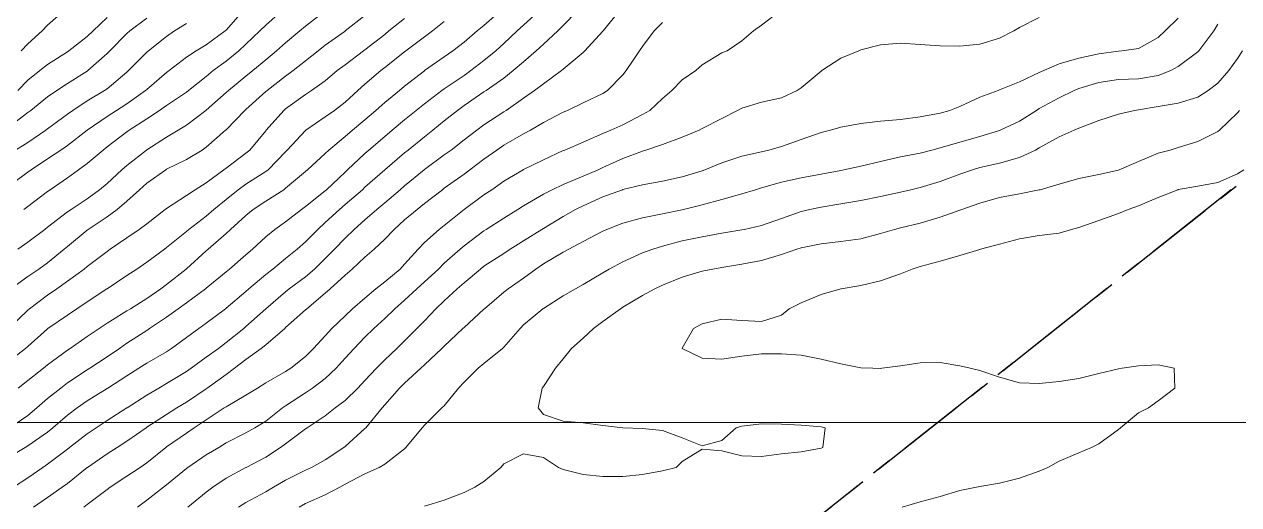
# Model space of a CAD drawing. Header units: centimetres. Extents: x 0 to 642158, y -847 to 649707.
# Drawn here: x 617119.66 to 617150.28, y 620185.31 to 620197.42 of the extents above; entities that cross this region are included whole.
import ezdxf

# ---------------------------------------------------------------- set-up
doc = ezdxf.new("R2010")
doc.units = ezdxf.units.CM
doc.header["$MEASUREMENT"] = 0
doc.linetypes.add('CENTERX2', pattern=[4, 2.5, -0.5, 0.5, -0.5])
doc.layers.add('MEV_grille', color=254, linetype='Continuous', lineweight=9)
doc.layers.add('WAL_topographie 0.5', color=253, linetype='Continuous', lineweight=20)
doc.layers.add('SPW_parcellaire cadastral', color=7, linetype='CENTERX2', lineweight=25, true_color=0xff0542)

# ---------------------------------------------------------------- blocks, each defined once
blk = doc.blocks.new('*U114')
at = {"layer": 'MEV_grille', "transparency": 33554687}
blk.add_lwpolyline([(-1338.461, 0), (1338.461, 0)], dxfattribs=at)
blk = doc.blocks.new('*U115')
at = {"layer": 'MEV_grille', "color": 0, "linetype": 'ByBlock', "lineweight": -2, "transparency": 16777216}
blk.add_blockref('*U114', (0, -2200), dxfattribs=at)

msp = doc.modelspace()

# ---------------------------------------------------------------- linework, layer by layer
at = {"layer": 'SPW_parcellaire cadastral'}
for points in [[(617146.257, 620375.609), (617171.917, 620342.183), (617234.747, 620260.301), (617106.707, 620158.882), (617115.103, 620149.589), (617064.759, 620106.478), (617053.863, 620117.239), (616968.009, 620182.814), (616937.386, 620218.037), (616956.282, 620268.99), (616938.408, 620293.768), (616934.252, 620317.224), (616964.517, 620340.941), (617015.701, 620270.757), (617035.118, 620286.317), (617053.068, 620300.715), (617070.714, 620314.879), (617111.129, 620347.351), (617146.257, 620375.609)], [(617304.757, 620224.565), (617289.47, 620214.047), (617267.386, 620198.854), (617250.757, 620221.245), (617221.38, 620199.298), (617131.107, 620131.905), (617115.103, 620149.589), (617106.707, 620158.882), (617234.747, 620260.301), (617248.531, 620260.549), (617304.757, 620224.565)]]:
    msp.add_lwpolyline(points, dxfattribs=at)
at = {"layer": 'WAL_topographie 0.5'}
for points in [[(617125.175, 620197.75), (617124.75, 620197.272), (617124.725, 620197.25), (617124.25, 620196.905), (617123.992, 620196.75), (617123.75, 620196.589), (617123.316, 620196.25), (617123.25, 620196.2), (617122.75, 620195.778), (617122.719, 620195.75), (617122.25, 620195.415), (617121.99, 620195.25), (617121.75, 620195.096), (617121.25, 620194.753), (617121.246, 620194.75), (617120.75, 620194.366), (617120.582, 620194.25), (617120.25, 620194.027), (617119.833, 620193.75), (617119.75, 620193.688), (617119.25, 620193.324)], [(617133.599, 620197.75), (617133.25, 620197.386), (617133.114, 620197.25), (617132.75, 620196.916), (617132.569, 620196.75), (617132.25, 620196.475), (617131.988, 620196.25), (617131.75, 620196.064), (617131.303, 620195.75), (617131.25, 620195.714), (617130.75, 620195.37), (617130.584, 620195.25), (617130.25, 620194.985), (617129.961, 620194.75), (617129.75, 620194.583), (617129.338, 620194.25), (617129.25, 620194.178), (617128.752, 620193.75), (617128.75, 620193.748), (617128.25, 620193.311), (617128.184, 620193.25), (617127.75, 620192.875), (617127.607, 620192.75), (617127.25, 620192.421), (617127.058, 620192.25), (617126.75, 620191.935), (617126.538, 620191.75), (617126.25, 620191.515), (617125.924, 620191.25), (617125.75, 620191.114), (617125.324, 620190.75), (617125.25, 620190.684), (617124.75, 620190.26), (617124.737, 620190.25), (617124.25, 620189.882), (617124.063, 620189.75), (617123.75, 620189.526), (617123.374, 620189.25), (617123.25, 620189.166), (617122.75, 620188.879), (617122.547, 620188.75), (617122.25, 620188.56), (617121.771, 620188.25), (617121.75, 620188.237), (617121.25, 620187.928), (617120.995, 620187.75), (617120.75, 620187.566), (617120.382, 620187.25), (617120.25, 620187.142), (617119.75, 620186.79), (617119.68, 620186.75), (617119.25, 620186.495)], [(617122.75, 620197.576), (617122.323, 620197.25), (617122.25, 620197.186), (617121.816, 620196.75), (617121.75, 620196.681), (617121.262, 620196.25), (617121.25, 620196.241), (617120.75, 620195.925), (617120.483, 620195.75), (617120.25, 620195.592), (617119.824, 620195.25), (617119.75, 620195.193), (617119.25, 620194.81)], [(617130.25, 620197.491), (617129.949, 620197.25), (617129.75, 620197.099), (617129.281, 620196.75), (617129.25, 620196.727), (617128.75, 620196.327), (617128.652, 620196.25), (617128.25, 620195.911), (617128.07, 620195.75), (617127.75, 620195.459), (617127.479, 620195.25), (617127.25, 620195.086), (617126.758, 620194.75), (617126.75, 620194.744), (617126.289, 620194.25), (617126.25, 620194.208), (617125.809, 620193.75), (617125.75, 620193.705), (617125.25, 620193.391), (617125.054, 620193.25), (617124.75, 620193.006), (617124.442, 620192.75), (617124.25, 620192.586), (617123.813, 620192.25), (617123.75, 620192.196), (617123.25, 620191.79), (617123.196, 620191.75), (617122.75, 620191.42), (617122.501, 620191.25), (617122.25, 620191.085), (617121.75, 620190.753), (617121.745, 620190.75), (617121.25, 620190.423), (617120.99, 620190.25), (617120.75, 620190.088), (617120.259, 620189.75), (617120.25, 620189.743), (617119.75, 620189.3), (617119.694, 620189.25), (617119.25, 620188.9)], [(617129.25, 620197.566), (617128.856, 620197.25), (617128.75, 620197.165), (617128.25, 620196.774), (617128.217, 620196.75), (617127.75, 620196.399), (617127.552, 620196.25), (617127.25, 620195.997), (617126.906, 620195.75), (617126.75, 620195.648), (617126.25, 620195.291), (617126.201, 620195.25), (617125.762, 620194.75), (617125.75, 620194.734), (617125.35, 620194.25), (617125.25, 620194.169), (617124.75, 620193.795), (617124.691, 620193.75), (617124.25, 620193.423), (617123.966, 620193.25), (617123.75, 620193.106), (617123.25, 620192.779), (617123.213, 620192.75), (617122.75, 620192.392), (617122.561, 620192.25), (617122.25, 620192.04), (617121.829, 620191.75), (617121.75, 620191.693), (617121.25, 620191.311), (617121.175, 620191.25), (617120.75, 620190.942), (617120.481, 620190.75), (617120.25, 620190.591), (617119.795, 620190.25), (617119.75, 620190.212), (617119.272, 620189.75)], [(617132.631, 620197.75), (617132.25, 620197.394), (617132.087, 620197.25), (617131.75, 620196.936), (617131.549, 620196.75), (617131.25, 620196.502), (617130.922, 620196.25), (617130.75, 620196.131), (617130.25, 620195.793), (617130.189, 620195.75), (617129.75, 620195.418), (617129.544, 620195.25), (617129.25, 620195.011), (617128.935, 620194.75), (617128.75, 620194.594), (617128.35, 620194.25), (617128.25, 620194.163), (617127.812, 620193.75), (617127.75, 620193.693), (617127.279, 620193.25), (617127.25, 620193.225), (617126.75, 620192.822), (617126.649, 620192.75), (617126.25, 620192.441), (617125.98, 620192.25), (617125.75, 620192.062), (617125.416, 620191.75), (617125.25, 620191.605), (617124.838, 620191.25), (617124.75, 620191.177), (617124.25, 620190.765), (617124.232, 620190.75), (617123.75, 620190.398), (617123.545, 620190.25), (617123.25, 620190.037), (617122.819, 620189.75), (617122.75, 620189.704), (617122.25, 620189.383), (617122.059, 620189.25), (617121.75, 620189.036), (617121.313, 620188.75), (617121.25, 620188.711), (617120.75, 620188.378), (617120.581, 620188.25), (617120.25, 620187.983), (617119.98, 620187.75), (617119.75, 620187.559), (617119.293, 620187.25)], [(617128.25, 620197.639), (617127.753, 620197.25), (617127.75, 620197.248), (617127.25, 620196.891), (617127.067, 620196.75), (617126.75, 620196.501), (617126.438, 620196.25), (617126.25, 620196.111), (617125.784, 620195.75), (617125.75, 620195.721), (617125.25, 620195.275), (617125.222, 620195.25), (617124.75, 620194.761), (617124.738, 620194.75), (617124.25, 620194.321), (617124.144, 620194.25), (617123.75, 620194.012), (617123.25, 620193.764), (617123.228, 620193.75), (617122.75, 620193.414), (617122.563, 620193.25), (617122.25, 620192.961), (617122.001, 620192.75), (617121.75, 620192.565), (617121.276, 620192.25), (617121.25, 620192.231), (617120.75, 620191.822), (617120.668, 620191.75), (617120.25, 620191.405), (617120.026, 620191.25), (617119.75, 620191.064), (617119.32, 620190.75)], [(617134.656, 620197.75), (617134.253, 620197.25), (617134.25, 620197.246), (617133.796, 620196.75), (617133.75, 620196.705), (617133.25, 620196.284), (617133.209, 620196.25), (617132.75, 620195.921), (617132.523, 620195.75), (617132.25, 620195.556), (617131.806, 620195.25), (617131.75, 620195.215), (617131.25, 620194.882), (617131.071, 620194.75), (617130.75, 620194.507), (617130.422, 620194.25), (617130.25, 620194.126), (617129.75, 620193.756), (617129.742, 620193.75), (617129.25, 620193.344), (617129.141, 620193.25), (617128.75, 620192.917), (617128.553, 620192.75), (617128.25, 620192.49), (617127.977, 620192.25), (617127.75, 620192.032), (617127.478, 620191.75), (617127.25, 620191.516), (617126.976, 620191.25), (617126.75, 620191.054), (617126.343, 620190.75), (617126.25, 620190.676), (617125.752, 620190.25), (617125.75, 620190.248), (617125.25, 620189.798), (617125.193, 620189.75), (617124.75, 620189.395), (617124.555, 620189.25), (617124.25, 620189.026), (617123.872, 620188.75), (617123.75, 620188.666), (617123.25, 620188.361), (617123.057, 620188.25), (617122.75, 620188.068), (617122.253, 620187.75), (617122.25, 620187.748), (617121.75, 620187.434), (617121.474, 620187.25), (617121.25, 620187.096), (617120.802, 620186.75), (617120.75, 620186.71), (617120.25, 620186.332), (617120.125, 620186.25), (617119.75, 620185.99), (617119.392, 620185.75)], [(617121.75, 620197.588), (617121.394, 620197.25), (617121.25, 620197.114), (617120.784, 620196.75), (617120.75, 620196.726), (617120.25, 620196.404), (617120.054, 620196.25), (617119.75, 620196.014), (617119.497, 620195.75)], [(617127.241, 620197.75), (617126.75, 620197.37), (617126.604, 620197.25), (617126.25, 620196.952), (617126.024, 620196.75), (617125.75, 620196.525), (617125.421, 620196.25), (617125.25, 620196.112), (617124.806, 620195.75), (617124.75, 620195.699), (617124.25, 620195.256), (617124.242, 620195.25), (617123.75, 620194.88), (617123.542, 620194.75), (617123.25, 620194.576), (617122.75, 620194.254), (617122.744, 620194.25), (617122.25, 620193.861), (617122.123, 620193.75), (617121.75, 620193.408), (617121.56, 620193.25), (617121.25, 620193.022), (617120.84, 620192.75), (617120.75, 620192.689), (617120.25, 620192.306), (617120.176, 620192.25), (617119.75, 620191.93), (617119.498, 620191.75)], [(617131.66, 620197.75), (617131.25, 620197.386), (617131.082, 620197.25), (617130.75, 620196.971), (617130.464, 620196.75), (617130.25, 620196.599), (617129.751, 620196.25), (617129.75, 620196.249), (617129.25, 620195.86), (617129.117, 620195.75), (617128.75, 620195.448), (617128.526, 620195.25), (617128.25, 620195.01), (617127.938, 620194.75), (617127.75, 620194.589), (617127.339, 620194.25), (617127.25, 620194.165), (617126.8, 620193.75), (617126.75, 620193.707), (617126.25, 620193.284), (617126.202, 620193.25), (617125.75, 620192.96), (617125.434, 620192.75), (617125.25, 620192.6), (617124.861, 620192.25), (617124.75, 620192.146), (617124.293, 620191.75), (617124.25, 620191.712), (617123.75, 620191.255), (617123.744, 620191.25), (617123.25, 620190.859), (617123.104, 620190.75), (617122.75, 620190.508), (617122.335, 620190.25), (617122.25, 620190.197), (617121.75, 620189.885), (617121.547, 620189.75), (617121.25, 620189.546), (617120.818, 620189.25), (617120.75, 620189.205), (617120.25, 620188.833), (617120.145, 620188.75), (617119.75, 620188.442), (617119.508, 620188.25)], [(617120.654, 620197.75), (617120.25, 620197.394), (617120.112, 620197.25), (617119.75, 620196.926), (617119.584, 620196.75)], [(617126.145, 620197.75), (617125.75, 620197.4), (617125.603, 620197.25), (617125.25, 620196.914), (617125.072, 620196.75), (617124.75, 620196.49), (617124.423, 620196.25), (617124.25, 620196.107), (617123.801, 620195.75), (617123.75, 620195.71), (617123.25, 620195.373), (617123.072, 620195.25), (617122.75, 620195.037), (617122.306, 620194.75), (617122.25, 620194.71), (617121.75, 620194.326), (617121.653, 620194.25), (617121.25, 620193.908), (617121.03, 620193.75), (617120.75, 620193.55), (617120.313, 620193.25), (617120.25, 620193.207), (617119.75, 620192.826), (617119.651, 620192.75)], [(617135.75, 620197.464), (617135.544, 620197.25), (617135.25, 620196.861), (617135.174, 620196.75), (617134.834, 620196.25), (617134.75, 620196.141), (617134.366, 620195.75), (617134.25, 620195.677), (617133.75, 620195.437), (617133.359, 620195.25), (617133.25, 620195.204), (617132.75, 620194.94), (617132.423, 620194.75), (617132.25, 620194.658), (617131.75, 620194.368), (617131.578, 620194.25), (617131.25, 620194.019), (617130.892, 620193.75), (617130.75, 620193.642), (617130.25, 620193.284), (617130.205, 620193.25), (617129.75, 620192.898), (617129.564, 620192.75), (617129.25, 620192.486), (617128.984, 620192.25), (617128.75, 620192.004), (617128.478, 620191.75), (617128.25, 620191.547), (617127.928, 620191.25), (617127.75, 620191.099), (617127.372, 620190.75), (617127.25, 620190.64), (617126.784, 620190.25), (617126.75, 620190.219), (617126.25, 620189.772), (617126.226, 620189.75), (617125.75, 620189.342), (617125.634, 620189.25), (617125.25, 620188.971), (617124.96, 620188.75), (617124.75, 620188.594), (617124.275, 620188.25), (617124.25, 620188.233), (617123.75, 620187.897), (617123.51, 620187.75), (617123.25, 620187.586), (617122.75, 620187.261), (617122.733, 620187.25), (617122.25, 620186.91), (617122.002, 620186.75), (617121.75, 620186.591), (617121.255, 620186.25), (617121.25, 620186.247), (617120.75, 620185.848), (617120.617, 620185.75), (617120.25, 620185.494), (617119.895, 620185.25)], [(617138.71, 620197.75), (617138.25, 620197.396), (617138.047, 620197.25), (617137.75, 620197.003), (617137.382, 620196.75), (617137.25, 620196.701), (617136.75, 620196.394), (617136.592, 620196.25), (617136.25, 620196.021), (617135.987, 620195.75), (617135.75, 620195.545), (617135.429, 620195.25), (617135.25, 620195.143), (617134.75, 620194.885), (617134.45, 620194.75), (617134.25, 620194.662), (617133.75, 620194.451), (617133.286, 620194.25), (617133.25, 620194.235), (617132.75, 620194.006), (617132.25, 620193.756), (617132.24, 620193.75), (617131.75, 620193.466), (617131.446, 620193.25), (617131.25, 620193.118), (617130.753, 620192.75), (617130.75, 620192.748), (617130.25, 620192.349), (617130.123, 620192.25), (617129.75, 620191.917), (617129.59, 620191.75), (617129.25, 620191.37), (617129.134, 620191.25), (617128.75, 620190.93), (617128.524, 620190.75), (617128.25, 620190.519), (617127.938, 620190.25), (617127.75, 620190.074), (617127.415, 620189.75), (617127.25, 620189.568), (617126.951, 620189.25), (617126.75, 620189.043), (617126.384, 620188.75), (617126.25, 620188.669), (617125.75, 620188.385), (617125.537, 620188.25), (617125.25, 620188.073), (617124.75, 620187.78), (617124.704, 620187.75), (617124.25, 620187.452), (617123.948, 620187.25), (617123.75, 620187.113), (617123.25, 620186.768), (617123.226, 620186.75), (617122.75, 620186.362), (617122.585, 620186.25), (617122.25, 620186.025), (617121.829, 620185.75), (617121.75, 620185.691), (617121.25, 620185.311), (617121.164, 620185.25)], [(617145.25, 620197.592), (617144.75, 620197.342), (617144.608, 620197.25), (617144.25, 620197.065), (617143.75, 620196.918), (617143.25, 620196.864), (617142.75, 620196.876), (617142.25, 620196.913), (617141.75, 620196.939), (617141.25, 620196.903), (617140.75, 620196.776), (617140.698, 620196.75), (617140.25, 620196.562), (617139.767, 620196.25), (617139.75, 620196.24), (617139.25, 620195.819), (617139.143, 620195.75), (617138.75, 620195.565), (617138.25, 620195.457), (617137.75, 620195.303), (617137.646, 620195.25), (617137.25, 620195.044), (617136.75, 620194.79), (617136.673, 620194.75), (617136.25, 620194.57), (617135.75, 620194.391), (617135.334, 620194.25), (617135.25, 620194.225), (617134.75, 620194.038), (617134.25, 620193.808), (617134.128, 620193.75), (617133.75, 620193.589), (617133.25, 620193.383), (617132.97, 620193.25), (617132.75, 620193.138), (617132.25, 620192.843), (617132.101, 620192.75), (617131.75, 620192.531), (617131.307, 620192.25), (617131.25, 620192.215), (617130.75, 620191.832), (617130.654, 620191.75), (617130.25, 620191.395), (617130.103, 620191.25), (617129.75, 620190.929), (617129.555, 620190.75), (617129.25, 620190.468), (617129.001, 620190.25), (617128.75, 620190.005), (617128.474, 620189.75), (617128.25, 620189.534), (617127.977, 620189.25), (617127.75, 620189.003), (617127.521, 620188.75), (617127.25, 620188.493), (617126.929, 620188.25), (617126.75, 620188.131), (617126.25, 620187.803), (617126.174, 620187.75), (617125.75, 620187.417), (617125.473, 620187.25), (617125.25, 620187.118), (617124.75, 620186.866), (617124.563, 620186.75), (617124.25, 620186.564), (617123.788, 620186.25), (617123.75, 620186.222), (617123.25, 620185.81), (617123.174, 620185.75), (617122.75, 620185.426), (617122.518, 620185.25)], [(617148.75, 620197.575), (617148.422, 620197.25), (617148.25, 620197.088), (617147.75, 620196.806), (617147.335, 620196.75), (617147.25, 620196.741), (617146.75, 620196.671), (617146.25, 620196.564), (617145.75, 620196.423), (617145.362, 620196.25), (617145.25, 620196.201), (617144.75, 620195.969), (617144.25, 620195.764), (617144.212, 620195.75), (617143.75, 620195.58), (617143.25, 620195.346), (617142.994, 620195.25), (617142.75, 620195.177), (617142.25, 620195.083), (617141.75, 620195.019), (617141.25, 620194.98), (617140.75, 620194.918), (617140.25, 620194.828), (617139.985, 620194.75), (617139.75, 620194.691), (617139.25, 620194.513), (617138.75, 620194.34), (617138.435, 620194.25), (617138.25, 620194.205), (617137.75, 620194.095), (617137.25, 620193.925), (617136.822, 620193.75), (617136.75, 620193.724), (617136.25, 620193.577), (617135.75, 620193.467), (617135.25, 620193.372), (617134.75, 620193.252), (617134.745, 620193.25), (617134.25, 620193.066), (617133.75, 620192.845), (617133.559, 620192.75), (617133.25, 620192.572), (617132.75, 620192.275), (617132.71, 620192.25), (617132.25, 620191.957), (617131.915, 620191.75), (617131.75, 620191.644), (617131.25, 620191.321), (617131.161, 620191.25), (617130.75, 620190.902), (617130.574, 620190.75), (617130.25, 620190.452), (617130.035, 620190.25), (617129.75, 620189.946), (617129.561, 620189.75), (617129.25, 620189.443), (617129.051, 620189.25), (617128.75, 620188.962), (617128.541, 620188.75), (617128.25, 620188.444), (617128.067, 620188.25), (617127.75, 620187.94), (617127.503, 620187.75), (617127.25, 620187.547), (617126.796, 620187.25), (617126.75, 620187.219), (617126.25, 620186.847), (617126.124, 620186.75), (617125.75, 620186.506), (617125.258, 620186.25), (617125.25, 620186.246), (617124.75, 620185.981), (617124.415, 620185.75), (617124.25, 620185.624), (617123.781, 620185.25)], [(617123.75, 620197.441), (617123.451, 620197.25), (617123.25, 620197.115), (617122.79, 620196.75), (617122.75, 620196.713), (617122.292, 620196.25), (617122.25, 620196.212), (617121.75, 620195.795), (617121.685, 620195.75), (617121.25, 620195.49), (617120.883, 620195.25), (617120.75, 620195.153), (617120.25, 620194.783), (617120.207, 620194.75), (617119.75, 620194.443), (617119.442, 620194.25)], [(617149.75, 620197.422), (617149.649, 620197.25), (617149.272, 620196.75), (617149.25, 620196.728), (617148.75, 620196.355), (617148.569, 620196.25), (617148.25, 620196.125), (617147.75, 620196.044), (617147.25, 620196.026), (617146.75, 620195.955), (617146.25, 620195.799), (617146.132, 620195.75), (617145.75, 620195.563), (617145.25, 620195.293), (617145.178, 620195.25), (617144.75, 620194.976), (617144.266, 620194.75), (617144.25, 620194.744), (617143.75, 620194.592), (617143.25, 620194.444), (617142.75, 620194.304), (617142.538, 620194.25), (617142.25, 620194.172), (617141.75, 620194.074), (617141.25, 620193.96), (617140.75, 620193.839), (617140.324, 620193.75), (617140.25, 620193.736), (617139.75, 620193.641), (617139.25, 620193.549), (617138.75, 620193.441), (617138.25, 620193.297), (617138.094, 620193.25), (617137.75, 620193.144), (617137.25, 620193.005), (617136.75, 620192.864), (617136.284, 620192.75), (617136.25, 620192.742), (617135.75, 620192.642), (617135.25, 620192.54), (617134.75, 620192.405), (617134.35, 620192.25), (617134.25, 620192.207), (617133.75, 620191.945), (617133.389, 620191.75), (617133.25, 620191.674), (617132.75, 620191.378), (617132.559, 620191.25), (617132.25, 620191.022), (617131.858, 620190.75), (617131.75, 620190.664), (617131.26, 620190.25), (617131.25, 620190.24), (617130.75, 620189.78), (617130.721, 620189.75), (617130.25, 620189.308), (617130.192, 620189.25), (617129.75, 620188.834), (617129.659, 620188.75), (617129.25, 620188.375), (617129.125, 620188.25), (617128.75, 620187.829), (617128.68, 620187.75), (617128.268, 620187.25), (617128.25, 620187.231), (617127.75, 620186.777), (617127.717, 620186.75), (617127.25, 620186.442), (617126.901, 620186.25), (617126.75, 620186.178), (617126.25, 620185.93), (617125.941, 620185.75), (617125.75, 620185.631), (617125.25, 620185.364), (617125.064, 620185.25)], [(617150.373, 620196.75), (617150.25, 620196.558), (617150.032, 620196.25), (617149.75, 620195.934), (617149.511, 620195.75), (617149.25, 620195.584), (617148.75, 620195.434), (617148.25, 620195.349), (617147.75, 620195.265), (617147.654, 620195.25), (617147.25, 620195.151), (617146.75, 620194.993), (617146.25, 620194.799), (617146.133, 620194.75), (617145.75, 620194.586), (617145.25, 620194.303), (617145.154, 620194.25), (617144.75, 620194.059), (617144.25, 620193.922), (617143.75, 620193.806), (617143.563, 620193.75), (617143.25, 620193.642), (617142.75, 620193.455), (617142.25, 620193.305), (617142.016, 620193.25), (617141.75, 620193.187), (617141.25, 620193.076), (617140.75, 620192.979), (617140.25, 620192.894), (617139.75, 620192.812), (617139.462, 620192.75), (617139.25, 620192.699), (617138.75, 620192.523), (617138.25, 620192.345), (617137.818, 620192.25), (617137.75, 620192.236), (617137.25, 620192.155), (617136.75, 620192.065), (617136.25, 620191.962), (617135.75, 620191.828), (617135.507, 620191.75), (617135.25, 620191.654), (617134.75, 620191.429), (617134.409, 620191.25), (617134.25, 620191.156), (617133.75, 620190.856), (617133.554, 620190.75), (617133.25, 620190.573), (617132.75, 620190.259), (617132.738, 620190.25), (617132.25, 620189.84), (617132.162, 620189.75), (617131.75, 620189.283), (617131.715, 620189.25), (617131.25, 620188.866), (617131.103, 620188.75), (617130.75, 620188.398), (617130.61, 620188.25), (617130.25, 620187.804), (617130.192, 620187.75), (617129.75, 620187.315), (617129.69, 620187.25), (617129.282, 620186.75), (617129.25, 620186.72), (617128.75, 620186.331), (617128.611, 620186.25), (617128.25, 620186.087), (617127.75, 620185.825), (617127.614, 620185.75), (617127.25, 620185.558), (617126.75, 620185.337), (617126.594, 620185.25)], [(617150.296, 620195.25), (617150.25, 620195.189), (617149.79, 620194.75), (617149.75, 620194.719), (617149.25, 620194.465), (617148.75, 620194.311), (617148.553, 620194.25), (617148.25, 620194.167), (617147.75, 620193.962), (617147.268, 620193.75), (617147.25, 620193.743), (617146.75, 620193.63), (617146.25, 620193.535), (617145.75, 620193.389), (617145.272, 620193.25), (617145.25, 620193.244), (617144.75, 620193.144), (617144.25, 620193.051), (617143.75, 620192.908), (617143.301, 620192.75), (617143.25, 620192.731), (617142.75, 620192.556), (617142.25, 620192.41), (617141.75, 620192.289), (617141.597, 620192.25), (617141.25, 620192.145), (617140.75, 620192.015), (617140.25, 620191.945), (617139.75, 620191.885), (617139.25, 620191.786), (617139.139, 620191.75), (617138.75, 620191.613), (617138.25, 620191.463), (617137.75, 620191.372), (617137.25, 620191.292), (617137.021, 620191.25), (617136.75, 620191.192), (617136.25, 620191.041), (617135.75, 620190.84), (617135.56, 620190.75), (617135.25, 620190.584), (617134.75, 620190.285), (617134.696, 620190.25), (617134.25, 620189.924), (617134.013, 620189.75), (617133.75, 620189.509), (617133.458, 620189.25), (617133.25, 620188.985), (617133.056, 620188.75), (617132.75, 620188.285), (617132.72, 620188.25), (617132.617, 620187.75), (617132.75, 620187.579), (617133.25, 620187.414), (617133.75, 620187.374), (617134.25, 620187.306), (617134.75, 620187.25), (617134.75, 620187.25), (617135.25, 620187.229), (617135.75, 620187.179), (617136.25, 620186.994), (617136.75, 620186.794), (617137.25, 620186.925), (617137.611, 620187.25), (617137.75, 620187.285), (617138.25, 620187.352), (617138.75, 620187.34), (617139.25, 620187.315), (617139.75, 620187.272), (617139.853, 620187.25), (617139.792, 620186.75), (617139.75, 620186.738), (617139.25, 620186.646), (617138.75, 620186.593), (617138.25, 620186.528), (617137.75, 620186.539), (617137.25, 620186.666), (617136.75, 620186.712), (617136.25, 620186.4), (617136.092, 620186.25), (617135.75, 620186.16), (617135.25, 620186.07), (617134.75, 620186.021), (617134.25, 620186.017), (617133.75, 620186.067), (617133.25, 620186.197), (617133.126, 620186.25), (617132.75, 620186.498), (617132.25, 620186.594), (617131.75, 620186.336), (617131.674, 620186.25), (617131.25, 620185.898), (617131.023, 620185.75), (617130.75, 620185.616), (617130.25, 620185.427), (617129.75, 620185.269)], [(617150.408, 620193.75), (617150.25, 620193.649), (617149.75, 620193.434), (617149.25, 620193.337), (617148.75, 620193.251), (617148.746, 620193.25), (617148.25, 620193.049), (617147.75, 620192.843), (617147.492, 620192.75), (617147.25, 620192.648), (617146.75, 620192.47), (617146.25, 620192.298), (617146.062, 620192.25), (617145.75, 620192.158), (617145.25, 620192.097), (617144.75, 620192.007), (617144.25, 620191.877), (617143.77, 620191.75), (617143.75, 620191.744), (617143.25, 620191.588), (617142.75, 620191.444), (617142.25, 620191.314), (617142.042, 620191.25), (617141.75, 620191.131), (617141.25, 620190.951), (617140.75, 620190.838), (617140.259, 620190.75), (617140.25, 620190.747), (617139.75, 620190.612), (617139.25, 620190.398), (617138.948, 620190.25), (617138.75, 620190.083), (617138.25, 620189.927), (617137.75, 620189.954), (617137.25, 620189.985), (617136.75, 620189.867), (617136.537, 620189.75), (617136.25, 620189.258), (617136.243, 620189.25), (617136.25, 620189.244), (617136.75, 620189), (617137.25, 620188.976), (617137.75, 620189.057), (617138.25, 620189.109), (617138.75, 620189.115), (617139.25, 620189.075), (617139.75, 620188.979), (617140.25, 620188.858), (617140.75, 620188.757), (617141.05, 620188.75), (617141.25, 620188.746), (617141.283, 620188.75), (617141.75, 620188.811), (617142.25, 620188.882), (617142.75, 620188.89), (617143.25, 620188.813), (617143.509, 620188.75), (617143.75, 620188.693), (617144.25, 620188.527), (617144.75, 620188.385), (617145.25, 620188.363), (617145.75, 620188.415), (617146.25, 620188.493), (617146.75, 620188.617), (617147.25, 620188.733), (617147.341, 620188.75), (617147.75, 620188.806), (617148.25, 620188.836), (617148.653, 620188.75), (617148.671, 620188.25), (617148.25, 620187.931), (617148, 620187.75), (617147.75, 620187.625), (617147.3, 620187.25), (617147.25, 620187.205), (617146.75, 620186.845), (617146.563, 620186.75), (617146.25, 620186.619), (617145.75, 620186.405), (617145.464, 620186.25), (617145.25, 620186.154), (617144.75, 620185.979), (617144.25, 620185.855), (617143.75, 620185.765), (617143.664, 620185.75), (617143.25, 620185.664), (617142.75, 620185.513), (617142.25, 620185.378), (617141.79, 620185.25)]]:
    msp.add_lwpolyline(points, dxfattribs=at)

# ---------------------------------------------------------------- block references
at = {"layer": 'MEV_grille', "transparency": 33554687}
msp.add_blockref('*U115', (616669.481, 622387.381), dxfattribs=at)

doc.saveas('drawing.dxf')
